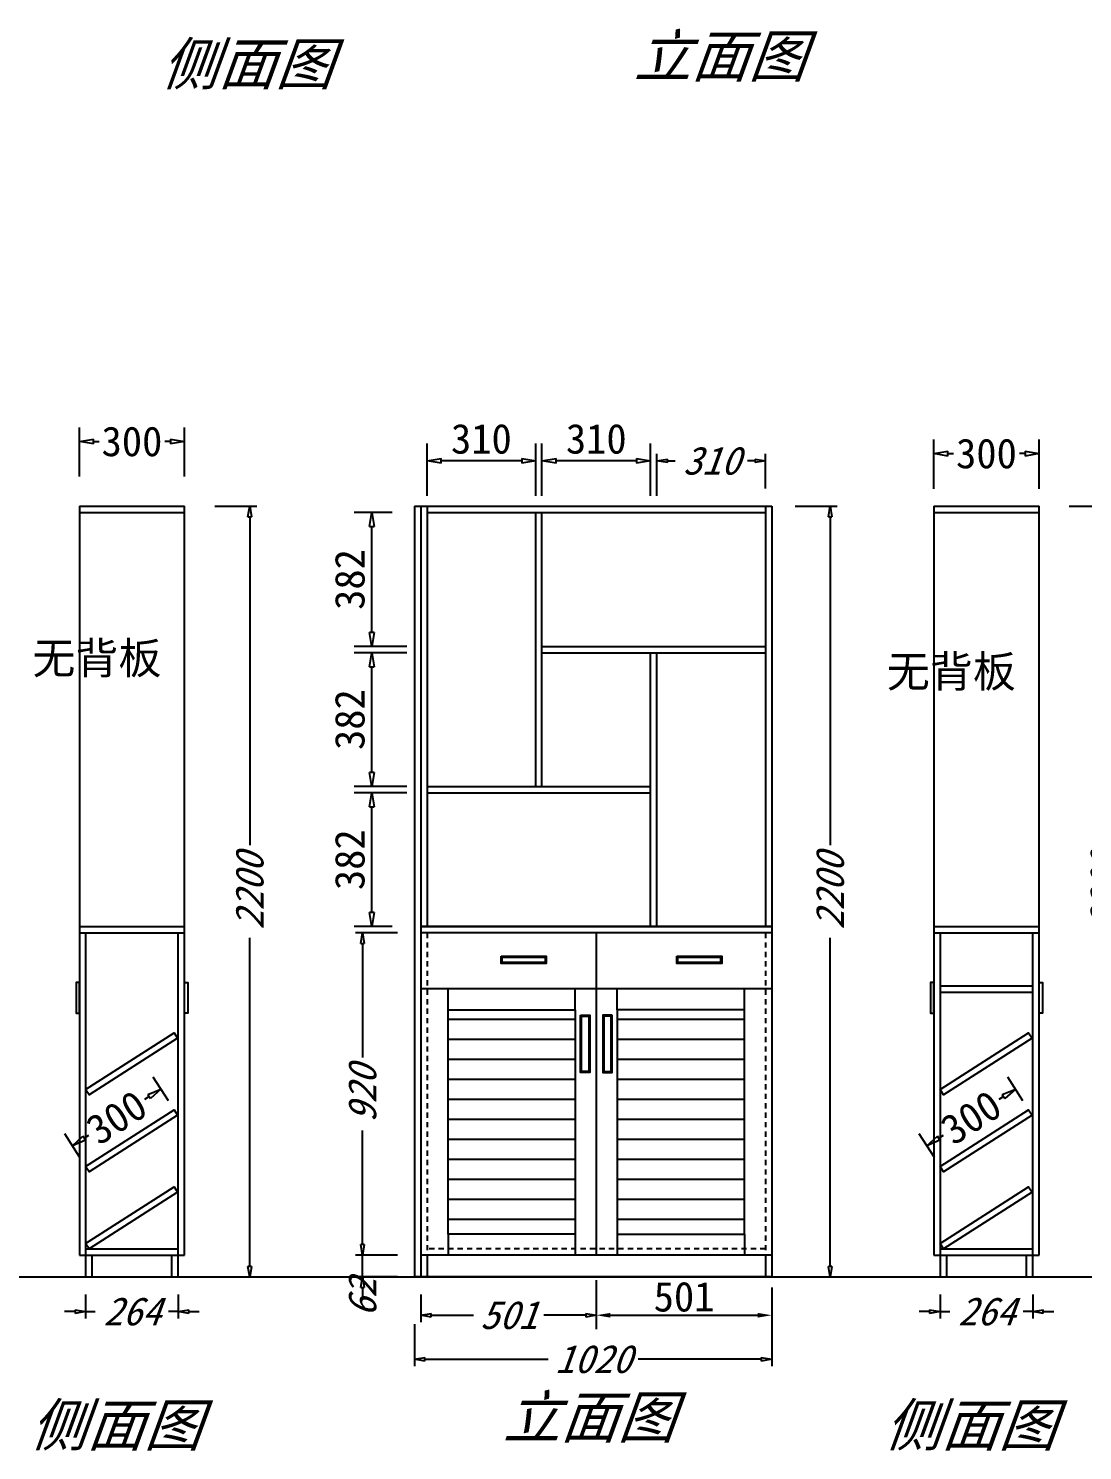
# Model space of a CAD drawing. Header units: millimetres. Extents: x 366509 to 398313, y -1245498 to -1202747.
# Drawn here: x 384153 to 387162, y -1233268 to -1229208 of the extents above; entities that cross this region are included whole.
import ezdxf

# ---------------------------------------------------------------- set-up
doc = ezdxf.new("R2010")
doc.units = ezdxf.units.MM
doc.header["$LTSCALE"] = 20
doc.linetypes.add('JIS_02_0.7', pattern=[1.35, 0.75, -0.6])
doc.layers.get('Defpoints').update_dxf_attribs({"color": 250})
doc.styles.get("Standard").update_dxf_attribs({"font": 'SimSun.ttf', "height": 85})
doc.styles.add('汉字', font='SimSun.ttf', dxfattribs={"oblique": 20, "height": 80})
doc.dimstyles.new('200', dxfattribs={"dimtxt": 90, "dimasz": 40, "dimexe": 50, "dimexo": 100, "dimgap": 20, "dimtad": 1, "dimdec": 0, "dimtxsty": 'Standard', "dimblk": 'CLOSEDBLANK', "dimcen": 100, "dimdle": 50, "dimclrd": 256, "dimclre": 256, "dimclrt": 256, "dimadec": 0, "dimazin": 0, "dimtfac": 1, "dimtdec": 0, "dimtmove": 2, "dimatfit": 3, "dimldrblk": 'CLOSEDBLANK', "dimfxl": 100, "dimfxlon": 1, "dimlwd": 25, "dimlwe": 25, "dimarcsym": 0})
doc.dimstyles.new('ISO-25', dxfattribs={"dimtxt": 2.5, "dimasz": 2.5, "dimexe": 1.25, "dimexo": 0.625, "dimtad": 1, "dimtxsty": 'Standard', "dimcen": 2.5, "dimadec": 0, "dimazin": 0, "dimtfac": 1, "dimtmove": 0, "dimatfit": 3, "dimfxl": 1, "dimarcsym": 0})
doc.dimstyles.get("Standard").update_dxf_attribs({"dimtxt": 0.18, "dimasz": 0.18, "dimexe": 0.18, "dimexo": 0.0625, "dimgap": 0.09, "dimtad": 0, "dimtih": 1, "dimtoh": 1, "dimdec": 4, "dimzin": 0, "dimdsep": 46, "dimtxsty": 'Standard', "dimcen": 0.09, "dimadec": 0, "dimazin": 0, "dimtfac": 1, "dimtdec": 4, "dimtofl": 0, "dimtmove": 0, "dimatfit": 3, "dimfxl": 1, "dimtolj": 1, "dimtzin": 0, "dimarcsym": 0})
doc.dimstyles.new('周文晶', dxfattribs={"dimtxt": 70, "dimasz": 40, "dimexe": 40, "dimexo": 30, "dimgap": 10, "dimtad": 0, "dimdec": 0, "dimtxsty": 'Standard', "dimblk": 'CLOSEDBLANK', "dimcen": 200, "dimclrd": 256, "dimclre": 256, "dimadec": 0, "dimazin": 0, "dimtfac": 1, "dimtdec": 0, "dimtmove": 0, "dimatfit": 3, "dimldrblk": 'CLOSEDBLANK', "dimfxl": 100, "dimfxlon": 1, "dimarcsym": 0})

# ---------------------------------------------------------------- blocks, each defined once
blk = doc.blocks.new('_ClosedBlank')
at = {"color": 0, "linetype": 'ByBlock', "lineweight": -2}
for p, q in [((-1, 0.17), (0, 0)), ((-1, 0.17), (-1, -0.17)), ((0, 0), (-1, -0.17))]:
    blk.add_line(p, q, dxfattribs=at)
blk = doc.blocks.new('*D1347')
at = {"lineweight": 25, "transparency": 16777216}
for p, q in [((384316.4, -1232822.3), (384316.4, -1232891.3)), ((384580.8, -1232822.3), (384580.8, -1232891.3)), ((384286.4, -1232871.3), (384256.4, -1232871.3)), ((384316.4, -1232871.3), (384344, -1232871.3)), ((384580.8, -1232871.3), (384553.2, -1232871.3)), ((384610.8, -1232871.3), (384640.8, -1232871.3))]:
    blk.add_line(p, q, dxfattribs=at)
at = {"layer": 'Defpoints', "color": 0, "transparency": 16777216}
for p in [(384316.4, -1232772.3), (384580.8, -1232772.3), (384580.8, -1232871.3)]:
    blk.add_point(p, dxfattribs=at)
at = {"lineweight": 25, "transparency": 16777216, "xscale": 30, "yscale": 30, "zscale": 30}
blk.add_blockref('_ClosedBlank', (384316.4, -1232871.3), dxfattribs=at)
at = {"lineweight": 25, "transparency": 16777216, "xscale": 30, "yscale": 30, "zscale": 30, "rotation": 180}
blk.add_blockref('_ClosedBlank', (384580.8, -1232871.3), dxfattribs=at)
at = {"lineweight": -3, "transparency": 16777216, "insert": (384448.6, -1232871.3), "char_height": 80, "attachment_point": 5, "style": '汉字'}
blk.add_mtext('264', dxfattribs=at)
blk = doc.blocks.new('*D1348')
at = {"lineweight": 25, "transparency": 16777216}
for p, q in [((384684.7, -1230572.3), (384804.7, -1230572.3)), ((384784.7, -1230602.3), (384784.7, -1231540.1)), ((384784.7, -1232742.3), (384784.7, -1231804.4)), ((384684.7, -1232772.3), (384804.7, -1232772.3))]:
    blk.add_line(p, q, dxfattribs=at)
at = {"layer": 'Defpoints', "color": 0, "transparency": 16777216}
for p in [(384598.8, -1230572.3), (384598.8, -1232772.3), (384784.7, -1232772.3)]:
    blk.add_point(p, dxfattribs=at)
at = {"lineweight": 25, "transparency": 16777216, "xscale": 30, "yscale": 30, "zscale": 30}
for p, rotation in [((384784.7, -1230572.3), 90), ((384784.7, -1232772.3), 270)]:
    blk.add_blockref('_ClosedBlank', p, dxfattribs=dict(at, rotation=rotation))
at = {"lineweight": -3, "transparency": 16777216, "insert": (384784.7, -1231672.3), "char_height": 80, "attachment_point": 5, "rotation": 90, "style": '汉字'}
blk.add_mtext('2200', dxfattribs=at)
blk = doc.blocks.new('*D1332')
at = {"lineweight": -2, "transparency": 16777216}
for p, q in [((384552.8, -1232270), (384509.5, -1232202.5)), ((384497.4, -1232257.7), (384484, -1232266.3)), ((384300.2, -1232431.9), (384256.9, -1232364.3)), ((384312.1, -1232376.4), (384325.6, -1232367.8))]:
    blk.add_line(p, q, dxfattribs=at)
at = {"layer": 'Defpoints', "color": 0, "transparency": 16777216}
for p in [(384531.1, -1232236.1), (384569, -1232295.3), (384316.4, -1232457.1)]:
    blk.add_point(p, dxfattribs=at)
at = {"lineweight": -2, "transparency": 16777216, "xscale": 40, "yscale": 40, "zscale": 40}
for p, rotation in [((384531.1, -1232236.1), 32.65196531533646), ((384278.5, -1232398), 212.6519653153365)]:
    blk.add_blockref('_ClosedBlank', p, dxfattribs=dict(at, rotation=rotation))
at = {"color": 0, "transparency": 16777216, "insert": (384404.8, -1232317.1), "char_height": 85, "attachment_point": 5, "rotation": 32.652}
blk.add_mtext('300', dxfattribs=at)
blk = doc.blocks.new('*D1351')
at = {"lineweight": 25, "transparency": 16777216}
for p, q in [((386755.3, -1232822.3), (386755.3, -1232891.3)), ((387019.7, -1232822.3), (387019.7, -1232891.3)), ((386725.3, -1232871.3), (386695.3, -1232871.3)), ((386755.3, -1232871.3), (386782.9, -1232871.3)), ((387019.7, -1232871.3), (386992.1, -1232871.3)), ((387049.7, -1232871.3), (387079.7, -1232871.3))]:
    blk.add_line(p, q, dxfattribs=at)
at = {"layer": 'Defpoints', "color": 0, "transparency": 16777216}
for p in [(386755.3, -1232772.3), (387019.7, -1232772.3), (387019.7, -1232871.3)]:
    blk.add_point(p, dxfattribs=at)
at = {"lineweight": 25, "transparency": 16777216, "xscale": 30, "yscale": 30, "zscale": 30}
blk.add_blockref('_ClosedBlank', (386755.3, -1232871.3), dxfattribs=at)
at = {"lineweight": 25, "transparency": 16777216, "xscale": 30, "yscale": 30, "zscale": 30, "rotation": 180}
blk.add_blockref('_ClosedBlank', (387019.7, -1232871.3), dxfattribs=at)
at = {"lineweight": -3, "transparency": 16777216, "insert": (386887.5, -1232871.3), "char_height": 80, "attachment_point": 5, "style": '汉字'}
blk.add_mtext('264', dxfattribs=at)
blk = doc.blocks.new('*D1352')
at = {"lineweight": 25, "transparency": 16777216}
for p, q in [((387123.6, -1230572.3), (387243.6, -1230572.3)), ((387223.6, -1230602.3), (387223.6, -1231540.1)), ((387223.6, -1232742.3), (387223.6, -1231804.4)), ((387123.6, -1232772.3), (387243.6, -1232772.3))]:
    blk.add_line(p, q, dxfattribs=at)
at = {"layer": 'Defpoints', "color": 0, "transparency": 16777216}
for p in [(387037.7, -1230572.3), (387037.7, -1232772.3), (387223.6, -1232772.3)]:
    blk.add_point(p, dxfattribs=at)
at = {"lineweight": 25, "transparency": 16777216, "xscale": 30, "yscale": 30, "zscale": 30}
for p, rotation in [((387223.6, -1230572.3), 90), ((387223.6, -1232772.3), 270)]:
    blk.add_blockref('_ClosedBlank', p, dxfattribs=dict(at, rotation=rotation))
at = {"lineweight": -3, "transparency": 16777216, "insert": (387223.6, -1231672.3), "char_height": 80, "attachment_point": 5, "rotation": 90, "style": '汉字'}
blk.add_mtext('2200', dxfattribs=at)
blk = doc.blocks.new('*D1333')
at = {"lineweight": -2, "transparency": 16777216}
for p, q in [((386991.7, -1232270), (386948.4, -1232202.5)), ((386936.3, -1232257.7), (386922.9, -1232266.3)), ((386739.1, -1232431.9), (386695.8, -1232364.3)), ((386751.1, -1232376.4), (386764.5, -1232367.8))]:
    blk.add_line(p, q, dxfattribs=at)
at = {"layer": 'Defpoints', "color": 0, "transparency": 16777216}
for p in [(386970, -1232236.1), (387007.9, -1232295.3), (386755.3, -1232457.1)]:
    blk.add_point(p, dxfattribs=at)
at = {"lineweight": -2, "transparency": 16777216, "xscale": 40, "yscale": 40, "zscale": 40}
for p, rotation in [((386970, -1232236.1), 32.65196531533646), ((386717.4, -1232398), 212.6519653153365)]:
    blk.add_blockref('_ClosedBlank', p, dxfattribs=dict(at, rotation=rotation))
at = {"color": 0, "transparency": 16777216, "insert": (386843.7, -1232317.1), "char_height": 85, "attachment_point": 5, "rotation": 32.652}
blk.add_mtext('300', dxfattribs=at)
blk = doc.blocks.new('*D1334')
at = {"lineweight": -2, "transparency": 16777216}
for p, q in [((386737.3, -1230522.1), (386737.3, -1230382.1)), ((387037.7, -1230522.1), (387037.7, -1230382.1)), ((386777.3, -1230422.1), (386793.4, -1230422.1)), ((386997.7, -1230422.1), (386981.5, -1230422.1))]:
    blk.add_line(p, q, dxfattribs=at)
at = {"layer": 'Defpoints', "color": 0, "transparency": 16777216}
for p in [(387037.7, -1230422.1), (386737.3, -1230572.5), (387037.7, -1230572.5)]:
    blk.add_point(p, dxfattribs=at)
at = {"lineweight": -2, "transparency": 16777216, "xscale": 40, "yscale": 40, "zscale": 40, "rotation": 180}
blk.add_blockref('_ClosedBlank', (386737.3, -1230422.1), dxfattribs=at)
at = {"lineweight": -2, "transparency": 16777216, "xscale": 40, "yscale": 40, "zscale": 40}
blk.add_blockref('_ClosedBlank', (387037.7, -1230422.1), dxfattribs=at)
at = {"color": 0, "transparency": 16777216, "insert": (386887.5, -1230422.1), "char_height": 85, "attachment_point": 5}
blk.add_mtext('300', dxfattribs=at)
blk = doc.blocks.new('*D1335')
at = {"lineweight": -2, "transparency": 16777216}
for p, q in [((384298.4, -1230487.6), (384298.4, -1230347.6)), ((384598.8, -1230487.6), (384598.8, -1230347.6)), ((384338.4, -1230387.6), (384354.5, -1230387.6)), ((384558.8, -1230387.6), (384542.6, -1230387.6))]:
    blk.add_line(p, q, dxfattribs=at)
at = {"layer": 'Defpoints', "color": 0, "transparency": 16777216}
for p in [(384598.8, -1230387.6), (384298.4, -1230572.3), (384598.8, -1230572.3)]:
    blk.add_point(p, dxfattribs=at)
at = {"lineweight": -2, "transparency": 16777216, "xscale": 40, "yscale": 40, "zscale": 40, "rotation": 180}
blk.add_blockref('_ClosedBlank', (384298.4, -1230387.6), dxfattribs=at)
at = {"lineweight": -2, "transparency": 16777216, "xscale": 40, "yscale": 40, "zscale": 40}
blk.add_blockref('_ClosedBlank', (384598.8, -1230387.6), dxfattribs=at)
at = {"color": 0, "transparency": 16777216, "insert": (384448.6, -1230387.6), "char_height": 85, "attachment_point": 5}
blk.add_mtext('300', dxfattribs=at)
blk = doc.blocks.new('*D1336')
at = {"lineweight": 25, "transparency": 16777216}
for p, q in [((385106.5, -1232680.3), (385106.5, -1232650.3)), ((385206.5, -1232710.3), (385086.5, -1232710.3)), ((385106.5, -1232772.3), (385106.5, -1232710.3)), ((385206.5, -1232772.3), (385086.5, -1232772.3)), ((385106.5, -1232802.3), (385106.5, -1232832.3))]:
    blk.add_line(p, q, dxfattribs=at)
at = {"layer": 'Defpoints', "color": 0, "transparency": 16777216}
for p in [(385106.5, -1232710.3), (385290.9, -1232710.3), (385272.9, -1232772.3)]:
    blk.add_point(p, dxfattribs=at)
at = {"lineweight": 25, "transparency": 16777216, "xscale": 30, "yscale": 30, "zscale": 30}
for p, rotation in [((385106.5, -1232710.3), 270), ((385106.5, -1232772.3), 90)]:
    blk.add_blockref('_ClosedBlank', p, dxfattribs=dict(at, rotation=rotation))
at = {"lineweight": -3, "transparency": 16777216, "insert": (385106.5, -1232832.3), "char_height": 80, "attachment_point": 5, "rotation": 90, "style": '汉字'}
blk.add_mtext('62', dxfattribs=at)
blk = doc.blocks.new('*D1337')
at = {"lineweight": 25, "transparency": 16777216}
for p, q in [((385206.5, -1231790.3), (385086.5, -1231790.3)), ((385106.5, -1231820.3), (385106.5, -1232146.1)), ((385106.5, -1232680.3), (385106.5, -1232354.4)), ((385206.5, -1232710.3), (385086.5, -1232710.3))]:
    blk.add_line(p, q, dxfattribs=at)
at = {"layer": 'Defpoints', "color": 0, "transparency": 16777216}
for p in [(385106.5, -1231790.3), (385290.9, -1231790.3), (385290.9, -1232710.3)]:
    blk.add_point(p, dxfattribs=at)
at = {"lineweight": 25, "transparency": 16777216, "xscale": 30, "yscale": 30, "zscale": 30}
for p, rotation in [((385106.5, -1231790.3), 90), ((385106.5, -1232710.3), 270)]:
    blk.add_blockref('_ClosedBlank', p, dxfattribs=dict(at, rotation=rotation))
at = {"lineweight": -3, "transparency": 16777216, "insert": (385106.5, -1232250.3), "char_height": 80, "attachment_point": 5, "rotation": 90, "style": '汉字'}
blk.add_mtext('920', dxfattribs=at)
blk = doc.blocks.new('*D1338')
at = {"lineweight": 25, "transparency": 16777216}
for p, q in [((385946.9, -1230542.7), (385946.9, -1230422.7)), ((385976.9, -1230442.7), (385998.6, -1230442.7)), ((386226.9, -1230442.7), (386205.2, -1230442.7)), ((386256.9, -1230521.4), (386256.9, -1230422.7))]:
    blk.add_line(p, q, dxfattribs=at)
at = {"layer": 'Defpoints', "color": 0, "transparency": 16777216}
for p in [(386256.9, -1230442.7), (386256.9, -1230571.4), (385946.9, -1230972.3)]:
    blk.add_point(p, dxfattribs=at)
at = {"lineweight": 25, "transparency": 16777216, "xscale": 30, "yscale": 30, "zscale": 30, "rotation": 180}
blk.add_blockref('_ClosedBlank', (385946.9, -1230442.7), dxfattribs=at)
at = {"lineweight": 25, "transparency": 16777216, "xscale": 30, "yscale": 30, "zscale": 30}
blk.add_blockref('_ClosedBlank', (386256.9, -1230442.7), dxfattribs=at)
at = {"lineweight": -3, "transparency": 16777216, "insert": (386101.9, -1230442.7), "char_height": 80, "attachment_point": 5, "style": '汉字'}
blk.add_mtext('310', dxfattribs=at)
blk = doc.blocks.new('*D1339')
at = {"lineweight": 25, "transparency": 16777216}
for p, q in [((385254.9, -1232907.4), (385254.9, -1233027.4)), ((386274.9, -1232907.4), (386274.9, -1233027.4)), ((385284.9, -1233007.4), (385636.3, -1233007.4)), ((386244.9, -1233007.4), (385893.5, -1233007.4))]:
    blk.add_line(p, q, dxfattribs=at)
at = {"layer": 'Defpoints', "color": 0, "transparency": 16777216}
for p in [(385254.9, -1232772.3), (386274.9, -1232772.3), (386274.9, -1233007.4)]:
    blk.add_point(p, dxfattribs=at)
at = {"lineweight": 25, "transparency": 16777216, "xscale": 30, "yscale": 30, "zscale": 30, "rotation": 180}
blk.add_blockref('_ClosedBlank', (385254.9, -1233007.4), dxfattribs=at)
at = {"lineweight": 25, "transparency": 16777216, "xscale": 30, "yscale": 30, "zscale": 30}
blk.add_blockref('_ClosedBlank', (386274.9, -1233007.4), dxfattribs=at)
at = {"lineweight": -3, "transparency": 16777216, "insert": (385764.9, -1233007.4), "char_height": 80, "attachment_point": 5, "style": '汉字'}
blk.add_mtext('1020', dxfattribs=at)
blk = doc.blocks.new('*D1340')
at = {"lineweight": 25, "transparency": 16777216}
for p, q in [((386341.3, -1230572.3), (386461.3, -1230572.3)), ((386441.3, -1230602.3), (386441.3, -1231540.1)), ((386441.3, -1232742.3), (386441.3, -1231804.4)), ((386341.3, -1232772.3), (386461.3, -1232772.3))]:
    blk.add_line(p, q, dxfattribs=at)
at = {"layer": 'Defpoints', "color": 0, "transparency": 16777216}
for p in [(386274.9, -1230572.3), (386256.9, -1232772.3), (386441.3, -1232772.3)]:
    blk.add_point(p, dxfattribs=at)
at = {"lineweight": 25, "transparency": 16777216, "xscale": 30, "yscale": 30, "zscale": 30}
for p, rotation in [((386441.3, -1230572.3), 90), ((386441.3, -1232772.3), 270)]:
    blk.add_blockref('_ClosedBlank', p, dxfattribs=dict(at, rotation=rotation))
at = {"lineweight": -3, "transparency": 16777216, "insert": (386441.3, -1231672.3), "char_height": 80, "attachment_point": 5, "rotation": 90, "style": '汉字'}
blk.add_mtext('2200', dxfattribs=at)
blk = doc.blocks.new('*D1341')
at = {"lineweight": 25, "transparency": 16777216}
for p, q in [((385773.9, -1232781.8), (385773.9, -1232901.8)), ((385272.9, -1232822.3), (385272.9, -1232901.8)), ((385302.9, -1232881.8), (385423, -1232881.8)), ((385743.9, -1232881.8), (385623.8, -1232881.8))]:
    blk.add_line(p, q, dxfattribs=at)
at = {"layer": 'Defpoints', "color": 0, "transparency": 16777216}
for p in [(385773.9, -1232710.3), (385272.9, -1232772.3), (385272.9, -1232881.8)]:
    blk.add_point(p, dxfattribs=at)
at = {"lineweight": 25, "transparency": 16777216, "xscale": 30, "yscale": 30, "zscale": 30, "rotation": 180}
blk.add_blockref('_ClosedBlank', (385272.9, -1232881.8), dxfattribs=at)
at = {"lineweight": 25, "transparency": 16777216, "xscale": 30, "yscale": 30, "zscale": 30}
blk.add_blockref('_ClosedBlank', (385773.9, -1232881.8), dxfattribs=at)
at = {"lineweight": -3, "transparency": 16777216, "insert": (385523.4, -1232881.8), "char_height": 80, "attachment_point": 5, "style": '汉字'}
blk.add_mtext('501', dxfattribs=at)
blk = doc.blocks.new('*D1342')
at = {"lineweight": 25, "transparency": 16777216}
for p, q in [((385618.9, -1230542.7), (385618.9, -1230392.7)), ((385928.9, -1230542.7), (385928.9, -1230392.7)), ((385888.9, -1230442.7), (385658.9, -1230442.7))]:
    blk.add_line(p, q, dxfattribs=at)
at = {"layer": 'Defpoints', "color": 0, "transparency": 16777216}
for p in [(385618.9, -1230442.7), (385928.9, -1230972.3), (385618.9, -1230990.3)]:
    blk.add_point(p, dxfattribs=at)
at = {"lineweight": 25, "transparency": 16777216, "xscale": 40, "yscale": 40, "zscale": 40, "rotation": 180}
blk.add_blockref('_ClosedBlank', (385618.9, -1230442.7), dxfattribs=at)
at = {"lineweight": 25, "transparency": 16777216, "xscale": 40, "yscale": 40, "zscale": 40}
blk.add_blockref('_ClosedBlank', (385928.9, -1230442.7), dxfattribs=at)
at = {"lineweight": -3, "transparency": 16777216, "insert": (385773.9, -1230380.2), "char_height": 85, "attachment_point": 5}
blk.add_mtext('310', dxfattribs=at)
blk = doc.blocks.new('*D1343')
at = {"lineweight": 25, "transparency": 16777216}
for p, q in [((385290.9, -1230542.7), (385290.9, -1230392.7)), ((385600.9, -1230542.7), (385600.9, -1230392.7)), ((385560.9, -1230442.7), (385330.9, -1230442.7))]:
    blk.add_line(p, q, dxfattribs=at)
at = {"layer": 'Defpoints', "color": 0, "transparency": 16777216}
for p in [(385290.9, -1230442.7), (385600.9, -1230972.3), (385290.9, -1231652.2)]:
    blk.add_point(p, dxfattribs=at)
at = {"lineweight": 25, "transparency": 16777216, "xscale": 40, "yscale": 40, "zscale": 40, "rotation": 180}
blk.add_blockref('_ClosedBlank', (385290.9, -1230442.7), dxfattribs=at)
at = {"lineweight": 25, "transparency": 16777216, "xscale": 40, "yscale": 40, "zscale": 40}
blk.add_blockref('_ClosedBlank', (385600.9, -1230442.7), dxfattribs=at)
at = {"lineweight": -3, "transparency": 16777216, "insert": (385445.9, -1230380.2), "char_height": 85, "attachment_point": 5}
blk.add_mtext('310', dxfattribs=at)
blk = doc.blocks.new('*D1344')
at = {"lineweight": 25, "transparency": 16777216}
for p, q in [((385233.1, -1231390.3), (385083.1, -1231390.3)), ((385133.1, -1231732.3), (385133.1, -1231430.3)), ((385190.9, -1231772.3), (385083.1, -1231772.3))]:
    blk.add_line(p, q, dxfattribs=at)
at = {"layer": 'Defpoints', "color": 0, "transparency": 16777216}
for p in [(385133.1, -1231390.3), (385600.9, -1231390.3), (385290.9, -1231772.3)]:
    blk.add_point(p, dxfattribs=at)
at = {"lineweight": 25, "transparency": 16777216, "xscale": 40, "yscale": 40, "zscale": 40}
for p, rotation in [((385133.1, -1231390.3), 90), ((385133.1, -1231772.3), 270)]:
    blk.add_blockref('_ClosedBlank', p, dxfattribs=dict(at, rotation=rotation))
at = {"lineweight": -3, "transparency": 16777216, "insert": (385070.6, -1231581.3), "char_height": 85, "attachment_point": 5, "rotation": 90}
blk.add_mtext('382', dxfattribs=at)
blk = doc.blocks.new('*D1345')
at = {"lineweight": 25, "transparency": 16777216}
for p, q in [((385233.1, -1230990.3), (385083.1, -1230990.3)), ((385133.1, -1231332.3), (385133.1, -1231030.3)), ((385233.1, -1231372.3), (385083.1, -1231372.3))]:
    blk.add_line(p, q, dxfattribs=at)
at = {"layer": 'Defpoints', "color": 0, "transparency": 16777216}
for p in [(385133.1, -1230990.3), (385600.9, -1230990.3), (385600.9, -1231372.3)]:
    blk.add_point(p, dxfattribs=at)
at = {"lineweight": 25, "transparency": 16777216, "xscale": 40, "yscale": 40, "zscale": 40}
for p, rotation in [((385133.1, -1230990.3), 90), ((385133.1, -1231372.3), 270)]:
    blk.add_blockref('_ClosedBlank', p, dxfattribs=dict(at, rotation=rotation))
at = {"lineweight": -3, "transparency": 16777216, "insert": (385070.6, -1231181.3), "char_height": 85, "attachment_point": 5, "rotation": 90}
blk.add_mtext('382', dxfattribs=at)
blk = doc.blocks.new('*D1353')
at = {"lineweight": 25, "transparency": 16777216}
for p, q in [((385190.9, -1230590.3), (385083.1, -1230590.3)), ((385133.1, -1230932.3), (385133.1, -1230630.3)), ((385233.1, -1230972.3), (385083.1, -1230972.3))]:
    blk.add_line(p, q, dxfattribs=at)
at = {"layer": 'Defpoints', "color": 0, "transparency": 16777216}
for p in [(385133.1, -1230590.3), (385290.9, -1230590.3), (385600.9, -1230972.3)]:
    blk.add_point(p, dxfattribs=at)
at = {"lineweight": 25, "transparency": 16777216, "xscale": 40, "yscale": 40, "zscale": 40}
for p, rotation in [((385133.1, -1230590.3), 90), ((385133.1, -1230972.3), 270)]:
    blk.add_blockref('_ClosedBlank', p, dxfattribs=dict(at, rotation=rotation))
at = {"lineweight": -3, "transparency": 16777216, "insert": (385070.6, -1230781.3), "char_height": 85, "attachment_point": 5, "rotation": 90}
blk.add_mtext('382', dxfattribs=at)
blk = doc.blocks.new('*D1346')
at = {"color": 0, "lineweight": -2, "transparency": 16777216}
for p, q in [((385773.9, -1232781.8), (385773.9, -1232921.8)), ((386274.9, -1232802.3), (386274.9, -1232921.8)), ((385813.9, -1232881.8), (386234.9, -1232881.8))]:
    blk.add_line(p, q, dxfattribs=at)
at = {"color": 0, "transparency": 16777216}
for points in [[(385813.9, -1232875.2), (385813.9, -1232888.5), (385773.9, -1232881.8)], [(386234.9, -1232875.2), (386234.9, -1232888.5), (386274.9, -1232881.8)]]:
    blk.add_solid(points, dxfattribs=at)
at = {"layer": 'Defpoints', "color": 0, "transparency": 16777216}
for p in [(385773.9, -1232710.3), (386274.9, -1232772.3), (386274.9, -1232881.8)]:
    blk.add_point(p, dxfattribs=at)
at = {"color": 0, "lineweight": -3, "transparency": 16777216, "insert": (386024.4, -1232829.3), "char_height": 85, "attachment_point": 5}
blk.add_mtext('501', dxfattribs=at)

msp = doc.modelspace()

# ---------------------------------------------------------------- hatches: boundary and pattern name
at = {"lineweight": -3}
h = msp.add_hatch(dxfattribs=at)
h.set_pattern_fill('LINE', color=250, scale=18, style=0)
h.set_pattern_definition([(0, (264354.166, -1224721.09), (0, 57.15), [])])
h.paths.add_polyline_path([(386196.891, -1232010.294), (385833.891, -1232010.294), (385833.891, -1232650.294), (386196.891, -1232650.294)])
h.paths.add_polyline_path([(385350.891, -1232010.294), (385350.891, -1232650.294), (385713.891, -1232650.294), (385713.891, -1232010.294)])

# ---------------------------------------------------------------- linework, layer by layer
for p, q in [((384298.37, -1230572.294), (384598.758, -1230572.294)), ((384298.37, -1230572.294), (384298.37, -1232710.294)), ((384298.37, -1230590.294), (384598.758, -1230590.294)), ((384598.758, -1232710.294), (384598.758, -1230572.294)), ((385254.891, -1230572.294), (385254.891, -1232772.294)), ((385254.891, -1230572.294), (386274.891, -1230572.294)), ((385272.891, -1230572.294), (385272.891, -1232772.294)), ((385290.891, -1230572.294), (385290.891, -1231772.294)), ((385290.891, -1230590.294), (386256.891, -1230590.294)), ((385600.891, -1231372.294), (385600.891, -1230590.294)), ((385618.891, -1231372.294), (385618.891, -1230590.294)), ((386256.891, -1230572.294), (386256.891, -1231772.294)), ((386274.891, -1230572.294), (386274.891, -1232772.294)), ((386737.277, -1230572.294), (387037.664, -1230572.294)), ((386737.277, -1230572.294), (386737.277, -1232710.294)), ((386737.277, -1230590.294), (387037.664, -1230590.294)), ((387037.664, -1232710.294), (387037.664, -1230572.294)), ((385618.891, -1230972.294), (386256.891, -1230972.294)), ((385618.891, -1230990.294), (386256.891, -1230990.294)), ((385928.891, -1231772.294), (385928.891, -1230990.294)), ((385946.891, -1231772.294), (385946.891, -1230990.294)), ((385290.891, -1231372.294), (385928.891, -1231372.294)), ((385290.891, -1231390.294), (385928.891, -1231390.294)), ((384298.37, -1231772.294), (384598.758, -1231772.294)), ((386274.891, -1231772.294), (385272.891, -1231772.294)), ((385272.891, -1231772.294), (386274.891, -1231772.294)), ((386737.277, -1231772.294), (387037.664, -1231772.294)), ((384298.37, -1231790.294), (384598.758, -1231790.294)), ((384316.37, -1231790.294), (384316.37, -1232772.294)), ((384580.758, -1232772.294), (384580.758, -1231790.294)), ((386274.891, -1231790.294), (385272.891, -1231790.294)), ((385773.891, -1231790.294), (385773.891, -1232710.294)), ((386737.277, -1231790.294), (387037.664, -1231790.294)), ((386755.277, -1231790.294), (386755.277, -1232772.294)), ((387019.664, -1232772.294), (387019.664, -1231790.294)), ((386755.277, -1231941.294), (387019.664, -1231941.294)), ((386274.891, -1231950.294), (385272.891, -1231950.294)), ((385350.891, -1232010.294), (385350.891, -1231950.294)), ((385713.891, -1232010.294), (385713.891, -1231950.294)), ((385833.891, -1232010.294), (385833.891, -1231950.294)), ((386196.891, -1232010.294), (386196.891, -1231950.294)), ((386755.277, -1231959.294), (387019.664, -1231959.294)), ((385350.891, -1232650.294), (385350.891, -1232710.294)), ((385713.891, -1232650.294), (385713.891, -1232710.294)), ((385833.891, -1232650.294), (385833.891, -1232710.294)), ((386196.891, -1232650.294), (386196.891, -1232710.294)), ((384298.37, -1232710.294), (384598.758, -1232710.294)), ((384316.37, -1232692.294), (384580.758, -1232692.294)), ((384334.37, -1232710.294), (384334.37, -1232772.294)), ((384562.758, -1232772.294), (384562.758, -1232710.294)), ((386274.891, -1232710.294), (385272.891, -1232710.294)), ((386256.891, -1232710.294), (386256.891, -1232772.294)), ((386737.277, -1232710.294), (387037.664, -1232710.294)), ((386755.277, -1232692.294), (387019.664, -1232692.294)), ((386773.277, -1232710.294), (386773.277, -1232772.294)), ((387001.664, -1232772.294), (387001.664, -1232710.294)), ((384316.37, -1232772.294), (384580.758, -1232772.294)), ((386274.891, -1232772.294), (385272.891, -1232772.294)), ((386755.277, -1232772.294), (387019.664, -1232772.294))]:
    msp.add_line(p, q, dxfattribs=at)
at = {"color": 250, "linetype": 'JIS_02_0.7', "lineweight": -3}
for p, q in [((385290.891, -1231790.294), (385290.891, -1232710.294)), ((386256.891, -1231790.294), (386256.891, -1232710.294)), ((386256.891, -1232692.294), (385290.891, -1232692.294))]:
    msp.add_line(p, q, dxfattribs=at)
for p, q in [((385290.891, -1232710.294), (385290.891, -1232772.294)), ((366509.141, -1232772.294), (398312.891, -1232772.294)), ((385272.891, -1232772.294), (385254.891, -1232772.294))]:
    msp.add_line(p, q)
for points in [[(385502.469, -1231856.883), (385630.852, -1231856.883), (385630.852, -1231877.688), (385502.469, -1231877.688)], [(385505.469, -1231859.883), (385627.852, -1231859.883), (385627.852, -1231874.688), (385505.469, -1231874.688)], [(386003.469, -1231856.883), (386131.852, -1231856.883), (386131.852, -1231877.688), (386003.469, -1231877.688)], [(386006.469, -1231859.883), (386128.852, -1231859.883), (386128.852, -1231874.688), (386006.469, -1231874.688)], [(384298.37, -1231931.925), (384289.041, -1231931.925), (384289.041, -1232019.503), (384298.37, -1232019.503)], [(384598.758, -1231931.925), (384608.087, -1231931.925), (384608.087, -1232019.503), (384598.758, -1232019.503)], [(386737.277, -1231931.925), (386727.947, -1231931.925), (386727.947, -1232019.503), (386737.277, -1232019.503)], [(387037.664, -1231931.925), (387046.993, -1231931.925), (387046.993, -1232019.503), (387037.664, -1232019.503)]]:
    msp.add_lwpolyline(points, close=True)
at = {"lineweight": -3}
for points in [[(385350.891, -1232010.294), (385713.891, -1232010.294), (385713.891, -1232650.294), (385350.891, -1232650.294)], [(385728.595, -1232025.114), (385755.162, -1232025.114), (385755.162, -1232188.626), (385728.595, -1232188.626)], [(385819.186, -1232025.114), (385792.619, -1232025.114), (385792.619, -1232188.626), (385819.186, -1232188.626)], [(386196.891, -1232010.294), (385833.891, -1232010.294), (385833.891, -1232650.294), (386196.891, -1232650.294)], [(385731.595, -1232028.114), (385752.162, -1232028.114), (385752.162, -1232185.626), (385731.595, -1232185.626)], [(385816.186, -1232028.114), (385795.619, -1232028.114), (385795.619, -1232185.626), (385816.186, -1232185.626)]]:
    msp.add_lwpolyline(points, close=True, dxfattribs=at)
for points in [[(384316.37, -1232237.138), (384568.959, -1232075.278), (384578.671, -1232090.433), (384326.082, -1232252.294), (384316.37, -1232237.138)], [(386755.277, -1232237.138), (387007.866, -1232075.278), (387017.577, -1232090.433), (386764.988, -1232252.294), (386755.277, -1232237.138)], [(384316.37, -1232457.138), (384568.959, -1232295.278), (384578.671, -1232310.433), (384326.082, -1232472.294), (384316.37, -1232457.138)], [(386755.277, -1232457.138), (387007.866, -1232295.278), (387017.577, -1232310.433), (386764.988, -1232472.294), (386755.277, -1232457.138)], [(384316.37, -1232677.138), (384568.959, -1232515.278), (384578.671, -1232530.433), (384326.082, -1232692.294), (384316.37, -1232677.138)], [(386755.277, -1232677.138), (387007.866, -1232515.278), (387017.577, -1232530.433), (386764.988, -1232692.294), (386755.277, -1232677.138)]]:
    msp.add_lwpolyline(points)

# ---------------------------------------------------------------- texts
at = {"color": 0, "char_height": 120, "width": 1293.93172, "attachment_point": 1, "style": '汉字'}
for s, insert in [('立面图', (385880.783, -1229226.649)), ('侧面图', (384530.331, -1229249.275)), ('侧面图', (384155.604, -1233135.017)), ('立面图', (385507.424, -1233112.392)), ('侧面图', (386594.51, -1233135.017))]:
    msp.add_mtext(s, dxfattribs=dict(at, insert=insert))
at = {"lineweight": -3, "char_height": 90, "width": 545.64139, "attachment_point": 1}
for insert in [(384164.437, -1230960.915), (386603.343, -1230998.915)]:
    msp.add_mtext('无背板', dxfattribs=dict(at, insert=insert))

# ---------------------------------------------------------------- dimensions: what is measured, and where the dimension line sits
for base, p1, p2, picture, middle in [((384598.758, -1230387.648), (384298.37, -1230572.294), (384598.758, -1230572.294), '*D1335', (384448.564, -1230387.648)), ((387037.664, -1230422.141), (386737.277, -1230572.52), (387037.664, -1230572.52), '*D1334', (386887.47, -1230422.141))]:
    dim = msp.add_linear_dim(base=base, p1=p1, p2=p2, dimstyle='周文晶')
    dim.commit()
    dim.dimension.update_dxf_attribs({"geometry": picture, "text_midpoint": middle})
at = {"lineweight": -3}
for base, p1, p2, picture, middle in [((385290.891, -1230442.687), (385600.891, -1230972.294), (385290.891, -1231652.223), '*D1343', (385445.891, -1230380.187)), ((385618.891, -1230442.687), (385928.891, -1230972.294), (385618.891, -1230990.294), '*D1342', (385773.891, -1230380.187))]:
    dim = msp.add_linear_dim(base=base, p1=p1, p2=p2, dimstyle='200', dxfattribs=at)
    dim.commit()
    dim.dimension.update_dxf_attribs({"geometry": picture, "text_midpoint": middle})
for base, p1, p2, dimstyle, override, picture, middle in [((386256.891, -1230442.687), (385946.891, -1230972.294), (386256.891, -1230571.358), 'Standard', {"dimtxt": 80, "dimasz": 30, "dimexe": 20, "dimexo": 50, "dimgap": 10, "dimtih": 0, "dimtoh": 0, "dimdec": 0, "dimzin": 8, "dimtxsty": '汉字', "dimblk": 'ClosedBlank', "dimcen": 2.5, "dimclrd": 256, "dimclre": 256, "dimclrt": 256, "dimtdec": 0, "dimtofl": 1, "dimtmove": 1, "dimldrblk": 'ClosedBlank', "dimfxl": 100, "dimfxlon": 1, "dimtolj": 0, "dimtzin": 8, "dimlwd": 25, "dimlwe": 25, "dimarcsym": 1}, '*D1338', (386101.891, -1230442.687)), ((386274.891, -1232881.838), (385773.891, -1232710.294), (386274.891, -1232772.294), 'ISO-25', {"dimtxt": 70, "dimasz": 40, "dimexe": 40, "dimexo": 30, "dimgap": 10, "dimfxl": 100, "dimfxlon": 1}, '*D1346', (386024.391, -1232829.338)), ((384580.758, -1232871.323), (384316.37, -1232772.294), (384580.758, -1232772.294), 'Standard', {"dimtxt": 80, "dimasz": 30, "dimexe": 20, "dimexo": 50, "dimgap": 10, "dimtih": 0, "dimtoh": 0, "dimdec": 0, "dimzin": 8, "dimtxsty": '汉字', "dimblk": 'ClosedBlank', "dimcen": 2.5, "dimclrd": 256, "dimclre": 256, "dimclrt": 256, "dimtdec": 0, "dimtofl": 1, "dimtmove": 1, "dimldrblk": 'ClosedBlank', "dimfxl": 100, "dimfxlon": 1, "dimtolj": 0, "dimtzin": 8, "dimlwd": 25, "dimlwe": 25, "dimarcsym": 1}, '*D1347', (384448.564, -1232871.323)), ((386274.891, -1233007.396), (385254.891, -1232772.294), (386274.891, -1232772.294), 'Standard', {"dimtxt": 80, "dimasz": 30, "dimexe": 20, "dimexo": 50, "dimgap": 10, "dimtih": 0, "dimtoh": 0, "dimdec": 0, "dimzin": 8, "dimtxsty": '汉字', "dimblk": 'ClosedBlank', "dimcen": 2.5, "dimclrd": 256, "dimclre": 256, "dimclrt": 256, "dimtdec": 0, "dimtofl": 1, "dimtmove": 1, "dimldrblk": 'ClosedBlank', "dimfxl": 100, "dimfxlon": 1, "dimtolj": 0, "dimtzin": 8, "dimlwd": 25, "dimlwe": 25, "dimarcsym": 1}, '*D1339', (385764.891, -1233007.396)), ((387019.664, -1232871.323), (386755.277, -1232772.294), (387019.664, -1232772.294), 'Standard', {"dimtxt": 80, "dimasz": 30, "dimexe": 20, "dimexo": 50, "dimgap": 10, "dimtih": 0, "dimtoh": 0, "dimdec": 0, "dimzin": 8, "dimtxsty": '汉字', "dimblk": 'ClosedBlank', "dimcen": 2.5, "dimclrd": 256, "dimclre": 256, "dimclrt": 256, "dimtdec": 0, "dimtofl": 1, "dimtmove": 1, "dimldrblk": 'ClosedBlank', "dimfxl": 100, "dimfxlon": 1, "dimtolj": 0, "dimtzin": 8, "dimlwd": 25, "dimlwe": 25, "dimarcsym": 1}, '*D1351', (386887.47, -1232871.323))]:
    dim = msp.add_linear_dim(base=base, p1=p1, p2=p2, dimstyle=dimstyle, override=override, dxfattribs=at)
    dim.commit()
    dim.dimension.update_dxf_attribs({"geometry": picture, "text_midpoint": middle})
for base, p1, p2, angle, picture, middle in [((384784.655, -1232772.294), (384598.758, -1230572.294), (384598.758, -1232772.294), 90, '*D1348', (384784.655, -1231672.294)), ((386441.254, -1232772.294), (386274.891, -1230572.294), (386256.891, -1232772.294), 90, '*D1340', (386441.254, -1231672.294)), ((387223.561, -1232772.294), (387037.664, -1230572.294), (387037.664, -1232772.294), 90, '*D1352', (387223.561, -1231672.294)), ((385106.528, -1231790.294), (385290.891, -1232710.294), (385290.891, -1231790.294), 270, '*D1337', (385106.528, -1232250.294)), ((385272.891, -1232881.838), (385773.891, -1232710.294), (385272.891, -1232772.294), 180, '*D1341', (385523.391, -1232881.838))]:
    dim = msp.add_linear_dim(base=base, p1=p1, p2=p2, angle=angle, dimstyle='Standard', override={"dimtxt": 80, "dimasz": 30, "dimexe": 20, "dimexo": 50, "dimgap": 10, "dimtih": 0, "dimtoh": 0, "dimdec": 0, "dimzin": 8, "dimtxsty": '汉字', "dimblk": 'ClosedBlank', "dimcen": 2.5, "dimclrd": 256, "dimclre": 256, "dimclrt": 256, "dimtdec": 0, "dimtofl": 1, "dimtmove": 1, "dimldrblk": 'ClosedBlank', "dimfxl": 100, "dimfxlon": 1, "dimtolj": 0, "dimtzin": 8, "dimlwd": 25, "dimlwe": 25, "dimarcsym": 1}, dxfattribs=at)
    dim.commit()
    dim.dimension.update_dxf_attribs({"geometry": picture, "text_midpoint": middle})
for base, p1, p2, picture, middle in [((385133.088, -1230590.294), (385600.891, -1230972.294), (385290.891, -1230590.294), '*D1353', (385070.588, -1230781.294)), ((385133.088, -1230990.294), (385600.891, -1231372.294), (385600.891, -1230990.294), '*D1345', (385070.588, -1231181.294)), ((385133.088, -1231390.294), (385290.891, -1231772.294), (385600.891, -1231390.294), '*D1344', (385070.588, -1231581.294))]:
    dim = msp.add_linear_dim(base=base, p1=p1, p2=p2, angle=90, dimstyle='200', dxfattribs=at)
    dim.commit()
    dim.dimension.update_dxf_attribs({"geometry": picture, "text_midpoint": middle})
for p1, p2, picture, middle in [((384316.37, -1232457.138), (384568.959, -1232295.278), '*D1332', (384404.764, -1232317.062)), ((386755.277, -1232457.138), (387007.866, -1232295.278), '*D1333', (386843.67, -1232317.062))]:
    dim = msp.add_aligned_dim(p1=p1, p2=p2, distance=70.247, dimstyle='周文晶')
    dim.commit()
    dim.dimension.update_dxf_attribs({"geometry": picture, "text_midpoint": middle})
dim = msp.add_linear_dim(base=(385106.528, -1232710.294), p1=(385272.891, -1232772.294), p2=(385290.891, -1232710.294), angle=270, dimstyle='Standard', override={"dimtxt": 80, "dimasz": 30, "dimexe": 20, "dimexo": 50, "dimgap": 10, "dimtih": 0, "dimtoh": 0, "dimdec": 0, "dimzin": 8, "dimtxsty": '汉字', "dimblk": 'ClosedBlank', "dimcen": 2.5, "dimclrd": 256, "dimclre": 256, "dimclrt": 256, "dimtdec": 0, "dimtofl": 1, "dimtmove": 1, "dimldrblk": 'ClosedBlank', "dimfxl": 100, "dimfxlon": 1, "dimtolj": 0, "dimtzin": 8, "dimlwd": 25, "dimlwe": 25, "dimarcsym": 1}, dxfattribs=at)
dim.commit()
dim.dimension.update_dxf_attribs({"geometry": '*D1336', "text_midpoint": (385106.528, -1232832.294), "dimtype": 128})

doc.saveas('drawing.dxf')
